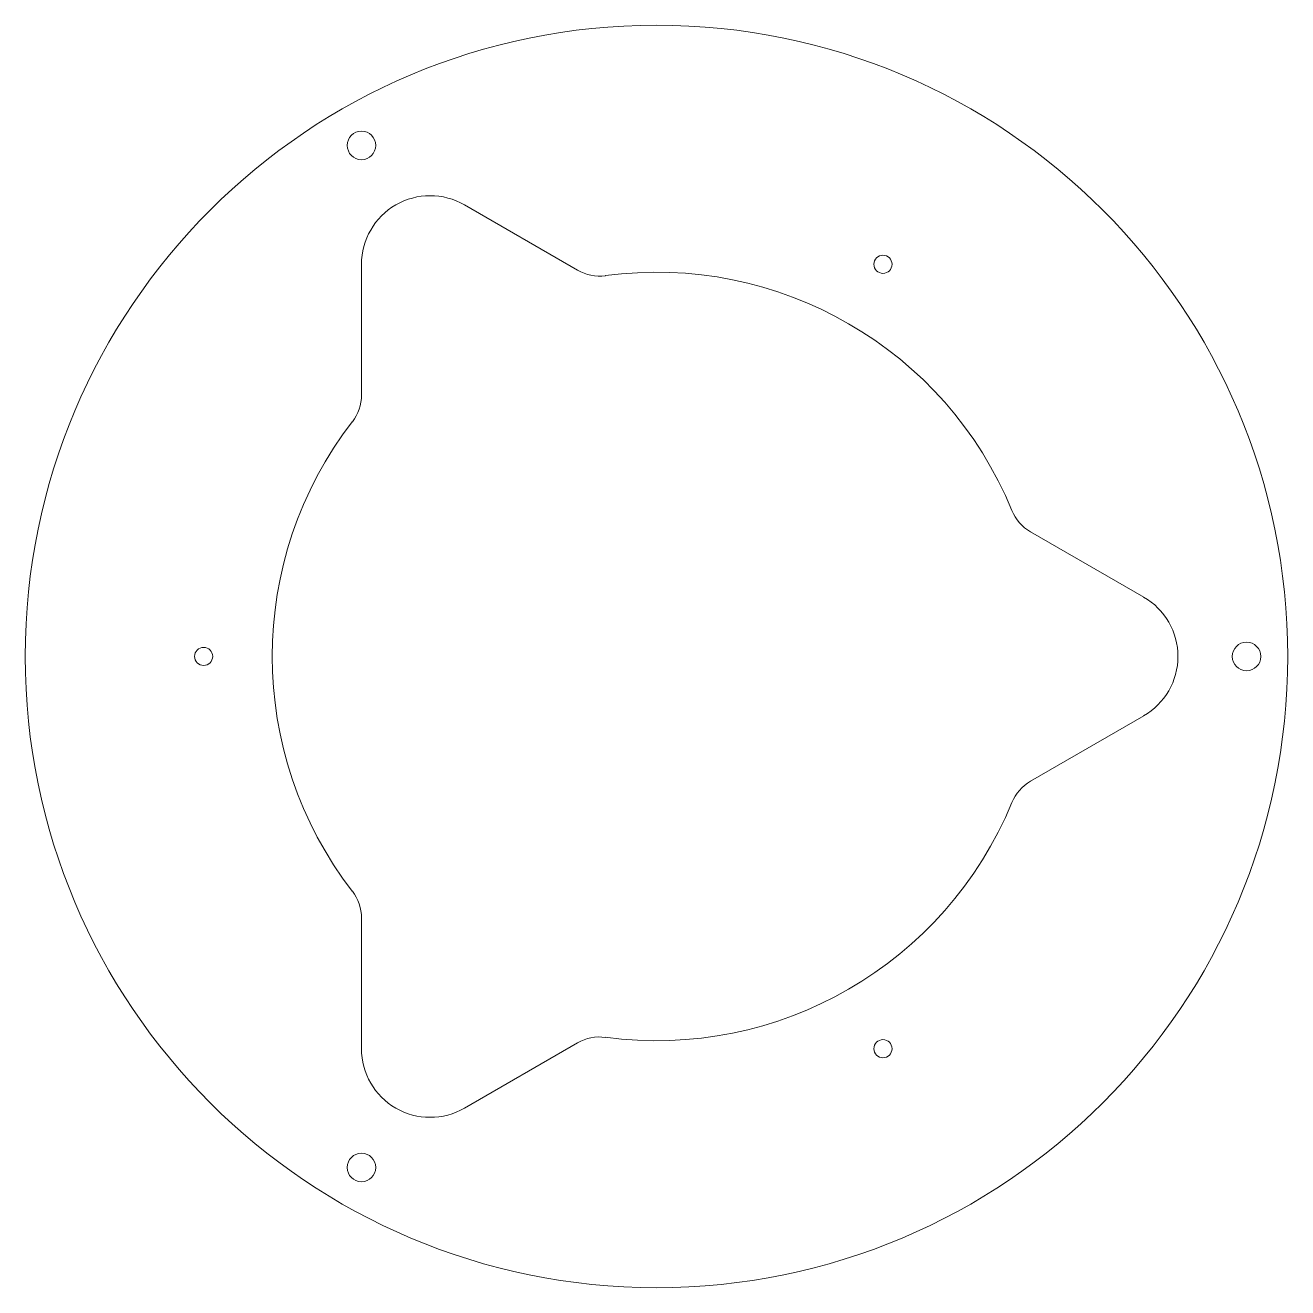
# Model space of a CAD drawing. Header units: inches. Extents: x 0.2 to 11.7, y 0.3 to 11.8.
import ezdxf

# ---------------------------------------------------------------- set-up
doc = ezdxf.new("R2010")
doc.units = ezdxf.units.IN
doc.header["$MEASUREMENT"] = 0

msp = doc.modelspace()

# ---------------------------------------------------------------- linework, layer by layer
at = {"color": 7, "linetype": 'Continuous', "lineweight": 15}
for p, q in [((5.187, 9.519), (4.156, 10.114)), ((3.219, 9.573), (3.219, 8.383)), ((10.344, 6.542), (9.313, 7.137)), ((9.313, 4.865), (10.344, 5.459)), ((3.219, 3.618), (3.219, 2.428)), ((4.156, 1.887), (5.187, 2.482))]:
    msp.add_line(p, q, dxfattribs=at)
for centre, radius in [((5.906, 6.001), 5.75), ((3.219, 10.656), 0.13), ((7.969, 9.573), 0.0825), ((11.281, 6.001), 0.13), ((1.781, 6.001), 0.0825), ((7.969, 2.428), 0.0825), ((3.219, 1.346), 0.13)]:
    msp.add_circle(centre, radius, dxfattribs=at)
for centre, radius, start, end in [((3.844, 9.573), 0.625, 60, 180), ((5.387, 9.866), 0.4, 240, 277.6585), ((5.906, 6.001), 3.5, 22.3415, 97.6585), ((2.819, 8.383), 0.4, 322.3415, 0), ((5.906, 6.001), 3.5, 142.3415, 217.6585), ((9.513, 7.483), 0.4, 202.3415, 240), ((10.031, 6.001), 0.625, 300, 60), ((9.513, 4.518), 0.4, 120, 157.6585), ((5.906, 6.001), 3.5, 262.3415, 337.6585), ((2.819, 3.618), 0.4, 0, 37.6585), ((5.387, 2.135), 0.4, 82.3415, 120), ((3.844, 2.428), 0.625, 180, 300)]:
    msp.add_arc(centre, radius, start, end, dxfattribs=at)

doc.saveas('drawing.dxf')
